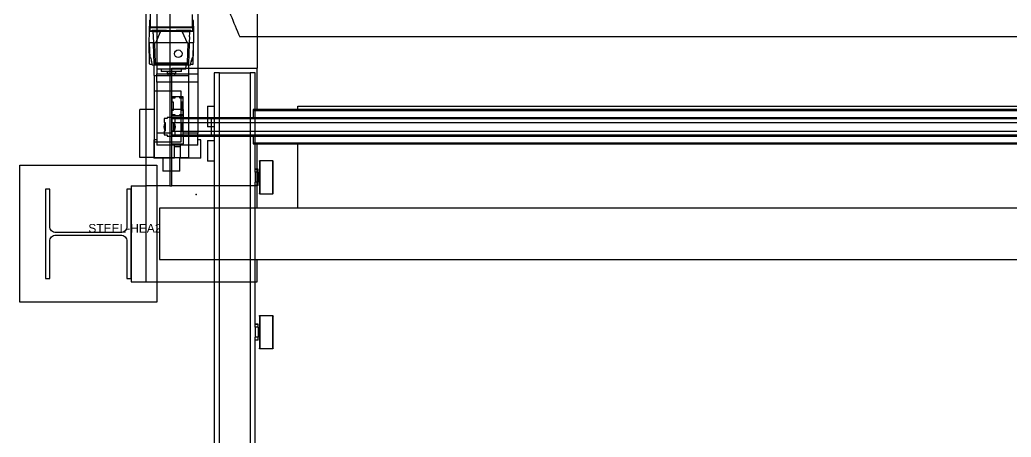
# Model space of a CAD drawing. Header units: millimetres. Extents: x 1221 to 4692, y 1119 to 4782.
# Drawn here: x 3982.8 to 4272.2, y 3953.8 to 4075.7 of the extents above; entities that cross this region are included whole.
import ezdxf

# ---------------------------------------------------------------- set-up
doc = ezdxf.new("R2010")
doc.units = ezdxf.units.MM
doc.set_wipeout_variables(frame=1)
doc.linetypes.add('PHANTOM', pattern=[12.7, 6.35, -1.27, 1.27, -1.27, 1.27, -1.27])
for name, color, linetype, true_color in [('PK24E-COMP-PALLET', 132, 'Continuous', 0x00b7c8), ('PK24E-HELPER', 253, 'PHANTOM', 0xa1a1a1), ('PK24E-SYS-LIFT', 31, 'Continuous', 0xffcc5a), ('PK24E-SYS-SHELF', 31, 'Continuous', 0xffcc5a)]:
    doc.layers.add(name, color=color, linetype=linetype, true_color=true_color)
doc.layers.add('PK24E-STRUCT-STEEL', color=254, linetype='Continuous')
doc.layers.add('PKE24E-HIDDEN', color=7, linetype='Continuous')
doc.layers.add('PK24E-TTARROW', color=20, linetype='Continuous', lineweight=20, true_color=0xf54b32)
doc.styles.get("Standard").update_dxf_attribs({"font": 'arial.ttf'})

# ---------------------------------------------------------------- blocks, each defined once
blk = doc.blocks.new('ELIFTTT-CHASIS--TOP-COMP-PKE24')
at = {"layer": 'PK24E-SYS-LIFT'}
for p, q in [((-288.4, -95.25), (-288.4, -107.18)), ((-276.1, -107.18), (-276.1, -103.44)), ((-288.64, -105.25), (-288.69, -108.33)), ((-288.4, -105.05), (-288.44, -105.05)), ((-276.06, -105.05), (-276.1, -105.05)), ((-275.86, -105.25), (-275.81, -108.33)), ((-288.77, -108.41), (-288.83, -111.75)), ((-288.5, -108.14), (-288.77, -108.41)), ((-287.72, -108.41), (-288.77, -108.41)), ((-288.5, -107.35), (-288.5, -108.31)), ((-276, -107.35), (-288.5, -107.35)), ((-282.25, -107.18), (-288.4, -107.18)), ((-287.72, -108.41), (-287.37, -108)), ((-287.69, -108), (-287.37, -108)), ((-285.44, -108.55), (-287.67, -108.55)), ((-287.53, -109.94), (-287.47, -111.69)), ((-287.37, -108), (-285.07, -108)), ((-286.81, -111.75), (-285.44, -108.55)), ((-285.2, -108.41), (-285.44, -108.55)), ((-285.2, -108.41), (-285.07, -108)), ((-279.3, -108.41), (-285.2, -108.41)), ((-285.07, -108), (-283.65, -108)), ((-276.1, -107.18), (-282.25, -107.18)), ((-280.85, -108), (-279.43, -108)), ((-279.3, -108.41), (-279.43, -108)), ((-279.43, -108), (-277.13, -108)), ((-279.06, -108.55), (-279.3, -108.41)), ((-279.06, -108.55), (-277.69, -111.75)), ((-276.83, -108.55), (-279.06, -108.55)), ((-276.78, -108.41), (-277.13, -108)), ((-277.13, -108), (-276.81, -108)), ((-276.97, -109.94), (-277.03, -111.69)), ((-275.73, -108.41), (-276.78, -108.41)), ((-276, -108.31), (-276, -107.35)), ((-275.73, -108.41), (-276, -108.14)), ((-275.67, -111.75), (-275.73, -108.41)), ((-287.46, -111.75), (-288.83, -111.75)), ((-288.64, -117.85), (-288.75, -111.75)), ((-288.71, -111.75), (-288.56, -116.1)), ((-287.47, -111.69), (-287.16, -111.91)), ((-287.46, -111.91), (-287.47, -111.69)), ((-287.24, -117.91), (-287.46, -111.91)), ((-287.09, -111.75), (-287.16, -111.91)), ((-287.16, -111.91), (-286.95, -117.61)), ((-286.81, -111.75), (-287.09, -111.75)), ((-277.69, -111.75), (-286.81, -111.75)), ((-277.41, -111.75), (-277.69, -111.75)), ((-277.55, -117.61), (-277.34, -111.91)), ((-277.41, -111.75), (-277.34, -111.91)), ((-277.03, -111.69), (-277.34, -111.91)), ((-277.04, -111.91), (-277.26, -117.91)), ((-277.04, -111.91), (-277.03, -111.69)), ((-275.67, -111.75), (-277.04, -111.75)), ((-275.94, -116.1), (-275.79, -111.75)), ((-275.86, -117.85), (-275.75, -111.75)), ((-275.96, -115.62), (-275.92, -115.63)), ((-275.88, -114.18), (-275.91, -114.17)), ((-288.32, -116.1), (-288.56, -116.1)), ((-287.89, -118.05), (-288.44, -118.05)), ((-287.22, -118.3), (-287.82, -118.3)), ((-287.25, -121.25), (-287.25, -118.3)), ((-287.24, -117.91), (-286.95, -117.61)), ((-277.26, -117.91), (-287.24, -117.91)), ((-287.24, -117.91), (-287.22, -118.3)), ((-277.28, -118.3), (-287.22, -118.3)), ((-286.95, -117.61), (-277.55, -117.61)), ((-286.53, -118.3), (-286.47, -119.4)), ((-278.03, -119.4), (-277.97, -118.3)), ((-277.55, -117.61), (-277.26, -117.91)), ((-277.28, -118.3), (-277.26, -117.91)), ((-276.68, -118.3), (-277.28, -118.3)), ((-277.25, -118.3), (-277.25, -121.25)), ((-276.06, -118.05), (-276.61, -118.05)), ((-275.94, -116.1), (-276.18, -116.1)), ((-287.25, -121.25), (-277.25, -121.25)), ((-287.25, -121.25), (-287.25, -125.85)), ((-278.03, -119.4), (-286.47, -119.4)), ((-285.25, -119.4), (-285.25, -120.1)), ((-279.25, -120.1), (-285.25, -120.1)), ((-283.5, -120.1), (-283.5, -120.6)), ((-283.5, -120.6), (-283.4, -120.7)), ((-283.5, -120.6), (-281, -120.6)), ((-281.1, -120.7), (-283.4, -120.7)), ((-283.25, -120.7), (-283.25, -121.25)), ((-281.25, -121.25), (-281.25, -120.7)), ((-281.1, -120.7), (-281, -120.6)), ((-281, -120.6), (-281, -120.1)), ((-279.25, -120.1), (-279.25, -119.4)), ((-277.25, -121.25), (-277.25, -145.25)), ((-279.35, -125.85), (-287.25, -125.85)), ((-287.25, -125.85), (-287.25, -140.65)), ((-279.35, -140.65), (-279.35, -125.85)), ((-291.45, -145.25), (-291.45, -131.25)), ((-287.25, -131.25), (-291.45, -131.25)), ((-284.4, -133.88), (-284.4, -134.98)), ((-283.48, -133.88), (-284.4, -133.88)), ((-284.4, -134.98), (-284.02, -134.98)), ((-284.02, -134.98), (-284.02, -137.52)), ((-282.02, -133.55), (-283.48, -133.55)), ((-283.48, -133.55), (-283.48, -133.88)), ((-282.02, -133.88), (-282.02, -133.55)), ((-281.1, -133.88), (-282.02, -133.88)), ((-281.48, -134.98), (-281.1, -134.98)), ((-281.48, -137.52), (-281.48, -134.98)), ((-281.1, -134.98), (-281.1, -133.88)), ((-284.4, -137.52), (-284.4, -138.62)), ((-284.02, -137.52), (-284.4, -137.52)), ((-284.4, -138.62), (-283.48, -138.62)), ((-283.48, -138.62), (-283.48, -138.95)), ((-282.02, -138.62), (-281.1, -138.62)), ((-282.02, -138.95), (-282.02, -138.62)), ((-281.1, -137.52), (-281.48, -137.52)), ((-281.1, -138.62), (-281.1, -137.52)), ((-287.25, -140.65), (-279.35, -140.65)), ((-287.25, -140.65), (-287.25, -145.25)), ((-283.48, -138.95), (-282.02, -138.95)), ((-287.25, -145.25), (-291.45, -145.25)), ((-287.25, -145.25), (-277.25, -145.25)), ((-284.75, -145.25), (-284.75, -149.25)), ((-279.75, -149.25), (-279.75, -145.25)), ((-279.75, -149.25), (-284.75, -149.25))]:
    blk.add_line(p, q, dxfattribs=at)
for centre, radius in [((0, 0), 109), ((-280.25, -114.91), 1.1)]:
    blk.add_circle(centre, radius, dxfattribs=at)
for centre, radius, start, end in [((-288.44, -105.25), 0.2, 90, 179), ((-276.06, -105.25), 0.2, 1, 90), ((-288.3, -107.35), 0.2, 120, 180), ((-282.25, -101.91), 6.25, 257.0707, 282.9293), ((-276.2, -107.35), 0.2, 0, 60), ((-288.44, -117.85), 0.2, 181, 270), ((-287.75, -117), 0.45, 155.4253, 227.7547), ((-276.75, -117), 0.45, 312.2453, 24.5747), ((-276.06, -117.85), 0.2, 270, 359), ((-282.75, -136.25), 1.72, 137.63, 222.37), ((-282.75, -136.25), 1.72, 317.63, 42.37)]:
    blk.add_arc(centre, radius, start, end, dxfattribs=at)
for centre, major_axis, ratio, start_param, end_param in [((-259.13, -85.52), (26.34, 26.35), 0.507143, 2.92615, 2.93364), ((-259.93, -27.64), (17.65, 106.42), 0.210212, 2.468706, 2.489106), ((-304.57, -27.64), (-17.65, 106.42), 0.210216, 3.79411, 3.814504), ((-305.37, -85.52), (-26.34, 26.35), 0.507159, 3.349555, 3.357045), ((-258.83, -111.06), (0, 29.91), 0.99939, 1.745058, 1.81444), ((-305.67, -111.06), (0, 29.91), 0.99939, 4.468745, 4.538127)]:
    blk.add_ellipse(centre, major_axis=major_axis, ratio=ratio, start_param=start_param, end_param=end_param, dxfattribs=at)
for points, knots in [([(-288.5, -108.31), (-288.5, -108.31), (-288.5, -108.34), (-288.48, -108.35), (-288.42, -108.36), (-288.34, -108.34), (-288.23, -108.29), (-288.09, -108.23), (-287.92, -108.14), (-287.77, -108.05), (-287.69, -108)], [0, 0, 0, 0, 0.053259, 0.184632, 0.316005, 0.44367, 0.571338, 0.702705, 0.834078, 1, 1, 1, 1]), ([(-276.81, -108), (-276.72, -108.05), (-276.5, -108.18), (-276.29, -108.29), (-276.15, -108.34), (-276.07, -108.36), (-276.03, -108.35), (-276, -108.34), (-276, -108.31), (-276, -108.31)], [0, 0, 0, 0, 0.189659, 0.44506, 0.57653, 0.707999, 0.799497, 0.930008, 1, 1, 1, 1]), ([(-275.92, -114.19), (-275.92, -114.19), (-275.93, -114.2), (-275.94, -114.28), (-275.96, -114.44), (-275.97, -114.66), (-275.99, -114.9), (-275.99, -115.15), (-275.99, -115.36), (-275.98, -115.53), (-275.97, -115.62), (-275.97, -115.62), (-275.96, -115.61)], [0, 0, 0, 0, 0.009511, 0.124894, 0.240611, 0.356456, 0.472081, 0.587302, 0.702221, 0.817124, 0.932235, 1, 1, 1, 1]), ([(-275.89, -114.18), (-275.89, -114.18), (-275.89, -114.16), (-275.89, -114.22), (-275.9, -114.37), (-275.9, -114.62), (-275.9, -114.9), (-275.91, -115.18), (-275.91, -115.43), (-275.92, -115.58), (-275.92, -115.64), (-275.92, -115.63), (-275.92, -115.63)], [0, 0, 0, 0, 0.000422, 0.125216, 0.249969, 0.374831, 0.499914, 0.625089, 0.750116, 0.875001, 0.999834, 1, 1, 1, 1]), ([(-275.92, -115.24), (-275.92, -115.23), (-275.92, -115.15), (-275.91, -114.97), (-275.9, -114.73), (-275.9, -114.53), (-275.9, -114.43), (-275.9, -114.39)], [0, 0, 0, 0, 0.041978, 0.30628, 0.570431, 0.834353, 1, 1, 1, 1]), ([(-275.9, -114.39), (-275.9, -114.33), (-275.9, -114.24), (-275.91, -114.21), (-275.91, -114.2)], [0, 0, 0, 0, 0.571187, 1, 1, 1, 1]), ([(-288.32, -116.1), (-288.31, -116.11), (-288.29, -116.12), (-288.28, -116.18), (-288.27, -116.23), (-288.26, -116.25)], [0, 0, 0, 0, 0.43316, 0.866317, 1, 1, 1, 1]), ([(-287.83, -118.28), (-287.83, -118.28), (-287.83, -118.3), (-287.82, -118.3), (-287.82, -118.3)], [0, 0, 0, 0, 0.485402, 1, 1, 1, 1]), ([(-276.68, -118.3), (-276.68, -118.3), (-276.67, -118.3), (-276.67, -118.28), (-276.67, -118.28)], [0, 0, 0, 0, 0.487803, 1, 1, 1, 1]), ([(-276.24, -116.25), (-276.23, -116.21), (-276.21, -116.14), (-276.19, -116.1), (-276.19, -116.1), (-276.18, -116.1)], [0, 0, 0, 0, 0.432931, 0.865827, 1, 1, 1, 1]), ([(-282.09, -121.25), (-282.11, -121.24), (-282.16, -121.21), (-282.25, -121.2), (-282.34, -121.21), (-282.39, -121.24), (-282.41, -121.25)], [0, 0, 0, 0, 0.230406, 0.49981, 0.78779, 1, 1, 1, 1])]:
    blk.add_open_spline(points, degree=3, knots=knots, dxfattribs=at)
blk = doc.blocks.new('ELIFTTT-TT--TOP-COMP-PKE24')
at = {"layer": 'PK24E-SYS-LIFT'}
blk.add_arc((0, 0), 109, 230.8258, 309.1742, dxfattribs=at)
blk = doc.blocks.new('*U31')
at = {"layer": 'PK24E-COMP-PALLET'}
blk.add_line((262.27, -110), (-262.27, -110), dxfattribs=at)
blk.add_arc((-7.5, 0), 277.5, 200.4566, 203.3531, dxfattribs=at)
blk = doc.blocks.new('STEEL-HEA260--TOP-STRUCT-PK24')
at = {"layer": 'PK24E-STRUCT-STEEL', "color": 8, "true_color": 0x808080}
blk.add_lwpolyline([(11.25, 13), (11.25, 2.175, -0.4142136), (9.45, 0.375), (-9.45, 0.375, -0.4142136), (-11.25, 2.175), (-11.25, 13), (-12.5, 13), (-12.5, -13), (-11.25, -13), (-11.25, -2.175, -0.4142136), (-9.45, -0.375), (9.45, -0.375, -0.4142136), (11.25, -2.175), (11.25, -13), (12.5, -13), (12.5, 13)], format="xyb", close=True, dxfattribs=at)
at = {"layer": 'PKE24E-HIDDEN'}
blk.add_attdef('COMP_TYPE', (0, 0.375), '', height=2.5, dxfattribs=at)
blk = doc.blocks.new('STEEL-HEA260-WPLATE-TOP-STRUCT-PK24')
at = {"layer": 'PK24E-STRUCT-STEEL', "color": 8, "true_color": 0x808080}
blk.add_lwpolyline([(-20, 20), (20, 20), (20, -20), (-20, -20)], close=True, dxfattribs=at)
blk.add_blockref('STEEL-HEA260--TOP-STRUCT-PK24', (0, 0)).add_auto_attribs({'COMP_TYPE': 'STEEL-HEA260--TOP-STRUCT-PK24'})
blk = doc.blocks.new('ELIFT-COLUMNS--TOP-COMP-PKE24')
blk.add_blockref('STEEL-HEA260-WPLATE-TOP-STRUCT-PK24', (-306.5, -167.5))
blk = doc.blocks.new('TTARROW---TOP-DECOR-PK24')
at = {"layer": 'PK24E-TTARROW'}
for points in [[(0, 90), (0, 80), (-32.49, 89.27), (0, 110), (0, 100, -0.763437), (50.85, -86.11), (61.06, -72.77), (52.06, -73.42, 0.73095)], [(0, -90), (0, -80), (32.49, -89.27), (0, -110), (0, -100, -0.763437), (-50.85, 86.11), (-61.06, 72.77), (-52.06, 73.42, 0.73095)]]:
    blk.add_lwpolyline(points, format="xyb", close=True, dxfattribs=at)
blk = doc.blocks.new('ELIFT-CW--TOP-COMP-PKE24')
at = {"layer": 'PK24E-SYS-LIFT'}
for p, q in [((-12.85, 145.45), (-12.85, 140.1)), ((-6.85, 145.45), (-12.85, 145.45)), ((-6.85, 141.6), (-6.85, 145.45)), ((-5.15, 145.45), (-5.15, 141.6)), ((0.85, 145.45), (-5.15, 145.45)), ((0.85, 140.1), (0.85, 145.45)), ((-5.15, 142.1), (-6.85, 142.1)), ((-12, 140.1), (-12.85, 140.1)), ((0, 141.6), (-12, 141.6)), ((-12, 141.6), (-12, 138.15)), ((-7.65, 137.9), (-7.65, 138.95)), ((-7.65, 138.95), (-4.35, 138.95)), ((-6.73, 138.95), (-5.27, 138.95)), ((-6.73, 138.62), (-6.73, 138.95)), ((-5.27, 138.95), (-5.27, 138.62)), ((-4.35, 138.95), (-4.35, 137.9)), ((0, 138.15), (0, 141.6)), ((0.85, 140.1), (0, 140.1)), ((-12, 123.18), (-12, 138.15)), ((-7.65, 138.15), (-12, 138.15)), ((-7.65, 138.62), (-6.73, 138.62)), ((-7.65, 137.52), (-7.65, 138.62)), ((-7.27, 137.52), (-7.65, 137.52)), ((-7.65, 137.52), (-7.65, 134.98)), ((-7.27, 134.98), (-7.27, 137.52)), ((-5.27, 138.62), (-4.35, 138.62)), ((-4.73, 137.52), (-4.73, 134.98)), ((-4.35, 137.52), (-4.73, 137.52)), ((-4.35, 138.62), (-4.35, 137.52)), ((0, 138.15), (-4.35, 138.15)), ((-4.35, 137.52), (-4.35, 134.98)), ((0, 123.18), (0, 138.15)), ((-7.65, 133.88), (-7.65, 134.98)), ((-7.65, 134.98), (-7.27, 134.98)), ((-7.65, 133.55), (-7.65, 134.6)), ((-6.73, 133.88), (-7.65, 133.88)), ((-4.35, 133.55), (-7.65, 133.55)), ((-6.73, 133.55), (-6.73, 133.88)), ((-5.27, 133.55), (-6.73, 133.55)), ((-5.27, 133.88), (-5.27, 133.55)), ((-4.35, 133.88), (-5.27, 133.88)), ((-4.73, 134.98), (-4.35, 134.98)), ((-4.35, 134.98), (-4.35, 133.88)), ((-4.35, 134.6), (-4.35, 133.55)), ((-7.65, 131.9), (-7.65, 132.95)), ((-7.65, 132.95), (-4.35, 132.95)), ((-7.65, 132.62), (-6.73, 132.62)), ((-7.65, 131.52), (-7.65, 132.62)), ((-7.27, 131.52), (-7.65, 131.52)), ((-7.65, 131.52), (-7.65, 128.98)), ((-7.27, 128.98), (-7.27, 131.52)), ((-6.73, 132.95), (-5.27, 132.95)), ((-6.73, 132.62), (-6.73, 132.95)), ((-5.27, 132.95), (-5.27, 132.62)), ((-5.27, 132.62), (-4.35, 132.62)), ((-4.73, 131.52), (-4.73, 128.98)), ((-4.35, 131.52), (-4.73, 131.52)), ((-4.35, 132.95), (-4.35, 131.9)), ((-4.35, 132.62), (-4.35, 131.52)), ((-4.35, 131.52), (-4.35, 128.98)), ((-7.65, 127.88), (-7.65, 128.98)), ((-7.65, 128.98), (-7.27, 128.98)), ((-7.65, 127.55), (-7.65, 128.6)), ((-6.73, 127.88), (-7.65, 127.88)), ((-4.35, 127.55), (-7.65, 127.55)), ((-6.73, 127.55), (-6.73, 127.88)), ((-5.27, 127.55), (-6.73, 127.55)), ((-5.27, 127.88), (-5.27, 127.55)), ((-4.35, 127.88), (-5.27, 127.88)), ((-4.73, 128.98), (-4.35, 128.98)), ((-4.35, 128.98), (-4.35, 127.88)), ((-4.35, 128.6), (-4.35, 127.55)), ((0, 123.18), (-12, 123.18)), ((-12, 120.81), (-12, 123.18)), ((0, 123.18), (0, 120.81)), ((0, 120.81), (-12, 120.81)), ((-12, 120.81), (-12, -120.81)), ((0, 120.81), (0, -120.81)), ((-12, -120.81), (0, -120.81)), ((-12, -123.18), (-12, -120.81)), ((0, -120.81), (0, -123.18)), ((-12, -123.18), (-12, -138.15)), ((0, -123.18), (-12, -123.18)), ((0, -123.18), (0, -138.15)), ((-7.65, -127.55), (-7.65, -128.6)), ((-4.35, -127.55), (-7.65, -127.55)), ((-7.65, -127.88), (-7.65, -128.98)), ((-6.73, -127.88), (-7.65, -127.88)), ((-7.65, -128.98), (-7.27, -128.98)), ((-7.65, -131.52), (-7.65, -128.98)), ((-7.27, -128.98), (-7.27, -131.52)), ((-6.73, -127.55), (-6.73, -127.88)), ((-5.27, -127.55), (-6.73, -127.55)), ((-5.27, -127.88), (-5.27, -127.55)), ((-4.35, -127.88), (-5.27, -127.88)), ((-4.73, -128.98), (-4.35, -128.98)), ((-4.73, -131.52), (-4.73, -128.98)), ((-4.35, -128.6), (-4.35, -127.55)), ((-4.35, -128.98), (-4.35, -127.88)), ((-4.35, -131.52), (-4.35, -128.98)), ((-7.65, -131.52), (-7.65, -132.62)), ((-7.27, -131.52), (-7.65, -131.52)), ((-7.65, -131.9), (-7.65, -132.95)), ((-7.65, -132.62), (-6.73, -132.62)), ((-7.65, -132.95), (-4.35, -132.95)), ((-6.73, -132.62), (-6.73, -132.95)), ((-6.73, -132.95), (-5.27, -132.95)), ((-5.27, -132.62), (-4.35, -132.62)), ((-5.27, -132.95), (-5.27, -132.62)), ((-4.35, -131.52), (-4.73, -131.52)), ((-4.35, -132.62), (-4.35, -131.52)), ((-4.35, -132.95), (-4.35, -131.9)), ((-7.65, -133.55), (-7.65, -134.6)), ((-4.35, -133.55), (-7.65, -133.55)), ((-7.65, -133.88), (-7.65, -134.98)), ((-6.73, -133.88), (-7.65, -133.88)), ((-7.65, -134.98), (-7.27, -134.98)), ((-7.65, -137.52), (-7.65, -134.98)), ((-7.27, -134.98), (-7.27, -137.52)), ((-6.73, -133.55), (-6.73, -133.88)), ((-5.27, -133.55), (-6.73, -133.55)), ((-5.27, -133.88), (-5.27, -133.55)), ((-4.35, -133.88), (-5.27, -133.88)), ((-4.73, -134.98), (-4.35, -134.98)), ((-4.73, -137.52), (-4.73, -134.98)), ((-4.35, -134.6), (-4.35, -133.55)), ((-4.35, -134.98), (-4.35, -133.88)), ((-4.35, -137.52), (-4.35, -134.98)), ((-7.65, -138.15), (-12, -138.15)), ((-12, -138.15), (-12, -141.6)), ((-7.65, -137.52), (-7.65, -138.62)), ((-7.27, -137.52), (-7.65, -137.52)), ((-7.65, -137.9), (-7.65, -138.95)), ((-7.65, -138.62), (-6.73, -138.62)), ((-6.73, -138.62), (-6.73, -138.95)), ((-5.27, -138.62), (-4.35, -138.62)), ((-5.27, -138.95), (-5.27, -138.62)), ((-4.35, -137.52), (-4.73, -137.52)), ((-4.35, -138.62), (-4.35, -137.52)), ((-4.35, -138.95), (-4.35, -137.9)), ((0, -138.15), (-4.35, -138.15)), ((0, -141.6), (0, -138.15)), ((-12.85, -140.1), (-12.85, -145.45)), ((-12, -140.1), (-12.85, -140.1)), ((0, -141.6), (-12, -141.6)), ((-7.65, -138.95), (-4.35, -138.95)), ((-6.85, -145.45), (-6.85, -141.6)), ((-6.73, -138.95), (-5.27, -138.95)), ((-5.15, -141.6), (-5.15, -145.45)), ((0.85, -140.1), (0, -140.1)), ((0.85, -145.45), (0.85, -140.1)), ((-5.15, -142.1), (-6.85, -142.1)), ((-6.85, -145.45), (-12.85, -145.45)), ((0.85, -145.45), (-5.15, -145.45))]:
    blk.add_line(p, q, dxfattribs=at)
blk = doc.blocks.new('ELIFT-DU--TOP-COMP-PKE24')
at = {"layer": 'PK24E-SYS-LIFT', "linetype": 'Continuous', "lineweight": 25}
for p, q in [((-289.75, 153.5), (-289.75, -153.5)), ((-282.75, 153.5), (-282.75, -153.5)), ((-257.25, 119.1), (-257.25, -119.1)), ((-282.15, -119.1), (-257.25, -119.1)), ((-282.15, -153.5), (-282.15, -119.1)), ((-257.25, -131.25), (-257.25, -119.1)), ((-278.75, -131.25), (-282.15, -131.25)), ((-278.75, -133.55), (-278.75, -131.25)), ((279.63, -131.25), (-258.37, -131.25)), ((-258.37, -131.25), (-258.37, -131.55)), ((279.63, -131.55), (-258.37, -131.55)), ((-258.37, -131.55), (-258.37, -133.55)), ((-245.37, -130.25), (266.63, -130.25)), ((-245.37, -131.25), (-245.37, -130.25)), ((-282.15, -133.55), (-270.56, -133.55)), ((-282.15, -133.88), (-270.56, -133.88)), ((-282.15, -134.98), (-270.56, -134.98)), ((-270.56, -133.88), (-270.56, -133.55)), ((-270.56, -133.55), (294.94, -133.55)), ((-270.56, -133.88), (294.94, -133.88)), ((-270.56, -134.98), (-270.56, -133.88)), ((-270.56, -134.98), (294.94, -134.98)), ((-270.56, -137.52), (-270.56, -134.98)), ((-282.15, -137.52), (-270.56, -137.52)), ((-282.15, -138.62), (-270.56, -138.62)), ((-270.56, -138.62), (-270.56, -137.52)), ((-270.56, -137.52), (294.94, -137.52)), ((-270.56, -138.62), (294.94, -138.62)), ((-270.56, -138.95), (-270.56, -138.62)), ((-282.15, -138.95), (-270.56, -138.95)), ((-282.15, -141.25), (-278.75, -141.25)), ((-278.75, -141.25), (-278.75, -138.95)), ((-270.56, -138.95), (294.94, -138.95)), ((-258.37, -138.95), (-258.37, -140.95)), ((-258.37, -140.95), (-258.37, -141.25)), ((-258.37, -140.95), (279.63, -140.95)), ((-258.37, -141.25), (279.63, -141.25)), ((-257.25, -153.5), (-257.25, -141.25)), ((-294, -153.5), (-289.75, -153.5)), ((-294, -153.5), (-294, -181.5)), ((-282.75, -153.5), (-289.75, -153.5)), ((-289.75, -153.5), (-289.75, -181.5)), ((-282.75, -153.5), (-282.15, -153.5)), ((-257.25, -153.5), (-282.15, -153.5)), ((-294, -181.5), (-289.75, -181.5)), ((-289.75, -181.5), (-257.25, -181.5))]:
    blk.add_line(p, q, dxfattribs=at)
blk.add_blockref('ELIFT-CW--TOP-COMP-PKE24', (-274.5, 0))
blk.add_wipeout([(-285.75, -175), (-285.75, -160), (307, -160), (307, -175)])
for p, q in [((-245.37, -160), (-245.37, -141.25)), ((-257.25, -160), (-257.25, -153.5)), ((307, -160), (-285.75, -160)), ((-285.75, -160), (-285.75, -175)), ((-285.75, -175), (307, -175)), ((-257.25, -181.5), (-257.25, -175))]:
    blk.add_line(p, q, dxfattribs=at)
blk = doc.blocks.new('ELIFTTT--WDU-TOP-SYS-PKE24')
for name in ['ELIFT-COLUMNS--TOP-COMP-PKE24', 'ELIFTTT-CHASIS--TOP-COMP-PKE24', 'TTARROW---TOP-DECOR-PK24', 'ELIFTTT-TT--TOP-COMP-PKE24']:
    blk.add_blockref(name, (0, 0))
at = {"layer": 'PK24E-SYS-SHELF'}
blk.add_blockref('*U31', (0, 0), dxfattribs=at)
blk.add_blockref('ELIFT-DU--TOP-COMP-PKE24', (0, 0))
blk = doc.blocks.new('*U49')
at = {"layer": 'PK24E-HELPER'}
blk.add_point((-275, -74), dxfattribs=at)
blk.add_point((-275, -74), dxfattribs=at)
at = {"layer": 'PK24E-SYS-SHELF'}
for p, q in [((-268.25, 1037.98), (-268.25, -109.5)), ((-269.75, -109.5), (-269.75, 1022.8)), ((-259.25, -109.5), (-259.25, 116)), ((-257.75, 9.31), (-257.75, -31.71)), ((-252.75, -28.9), (-256.35, -28.9)), ((-256.35, -28.9), (-256.35, -38.6)), ((-252.75, -38.6), (-252.75, -28.9)), ((-256.95, -31.43), (-257.75, -31.43)), ((-256.95, -31.45), (-257.75, -31.45)), ((-257.75, -31.71), (-257.75, -32.34)), ((-256.95, -31.45), (-256.95, -31.43)), ((-256.95, -31.45), (-256.95, -32.34)), ((-256.55, -38.4), (-256.55, -29.1)), ((-252.55, -29.1), (-252.55, -38.4)), ((-256.95, -32.34), (-257.75, -32.34)), ((-257.75, -35.26), (-257.75, -32.34)), ((-256.95, -35.26), (-256.95, -32.34)), ((-256.55, -33), (-256.95, -33)), ((-256.95, -34.6), (-256.55, -34.6)), ((-256.95, -35.26), (-257.75, -35.26)), ((-257.75, -35.26), (-257.75, -35.89)), ((-257.75, -35.89), (-257.75, -76.91)), ((-256.95, -36.15), (-257.75, -36.15)), ((-257.75, -36.17), (-256.95, -36.17)), ((-256.95, -35.26), (-256.95, -36.15)), ((-256.95, -36.17), (-256.95, -36.15)), ((-256.55, -38.5), (-256.55, -38.4)), ((-256.35, -38.6), (-256.35, -38.7)), ((-256.35, -38.7), (-252.75, -38.7)), ((-252.75, -38.7), (-252.75, -38.6)), ((-252.55, -38.4), (-252.55, -38.5)), ((-256.55, -83.6), (-256.55, -74.3)), ((-252.75, -74.1), (-256.35, -74.1)), ((-256.35, -74.1), (-256.35, -83.8)), ((-252.75, -83.8), (-252.75, -74.1)), ((-252.55, -74.3), (-252.55, -83.6)), ((-256.95, -76.63), (-257.75, -76.63)), ((-256.95, -76.65), (-257.75, -76.65)), ((-257.75, -76.91), (-257.75, -77.54)), ((-256.95, -77.54), (-257.75, -77.54)), ((-257.75, -80.46), (-257.75, -77.54)), ((-256.95, -76.65), (-256.95, -76.63)), ((-256.95, -76.65), (-256.95, -77.54)), ((-256.95, -80.46), (-256.95, -77.54)), ((-256.95, -80.46), (-257.75, -80.46)), ((-257.75, -80.46), (-257.75, -81.09)), ((-256.55, -78.2), (-256.95, -78.2)), ((-256.95, -79.8), (-256.55, -79.8)), ((-256.95, -80.46), (-256.95, -81.35)), ((-269.75, -83.75), (-271.75, -83.75)), ((-271.75, -89.75), (-271.75, -83.75)), ((-257.75, -81.09), (-257.75, -109.5)), ((-256.95, -81.35), (-257.75, -81.35)), ((-257.75, -81.37), (-256.95, -81.37)), ((-256.95, -81.37), (-256.95, -81.35)), ((-256.55, -83.7), (-256.55, -83.6)), ((-256.35, -83.8), (-256.35, -83.9)), ((-256.35, -83.9), (-252.75, -83.9)), ((-252.75, -83.9), (-252.75, -83.8)), ((-252.55, -83.6), (-252.55, -83.7)), ((-271.75, -89.75), (-269.75, -89.75)), ((-269.75, -93.75), (-271.75, -93.75)), ((-271.75, -99.75), (-271.75, -93.75)), ((-271.75, -99.75), (-269.75, -99.75)), ((-268.25, -109.5), (-269.75, -109.5)), ((-268.25, -109.5), (-259.25, -109.5)), ((-257.75, -109.5), (-259.25, -109.5))]:
    blk.add_line(p, q, dxfattribs=at)
for centre, start, end in [((-256.35, -29.1), 90, 180), ((-252.75, -29.1), 0, 90), ((-256.35, -38.5), 180, 270), ((-252.75, -38.5), 270, 0), ((-256.35, -74.3), 90, 180), ((-252.75, -74.3), 0, 90), ((-256.35, -83.7), 180, 270), ((-252.75, -83.7), 270, 0)]:
    blk.add_arc(centre, 0.2, start, end, dxfattribs=at)

msp = doc.modelspace()

# ---------------------------------------------------------------- block references
at = {"color": 1}
msp.add_blockref('ELIFTTT--WDU-TOP-SYS-PKE24', (4309.31, 4180.7), dxfattribs=at)

# ---------------------------------------------------------------- next in the draw order: block references
at = {"color": 1, "xscale": -1, "rotation": 180}
msp.add_blockref('*U49', (4309.31, 3950.7), dxfattribs=at)

doc.saveas('drawing.dxf')
